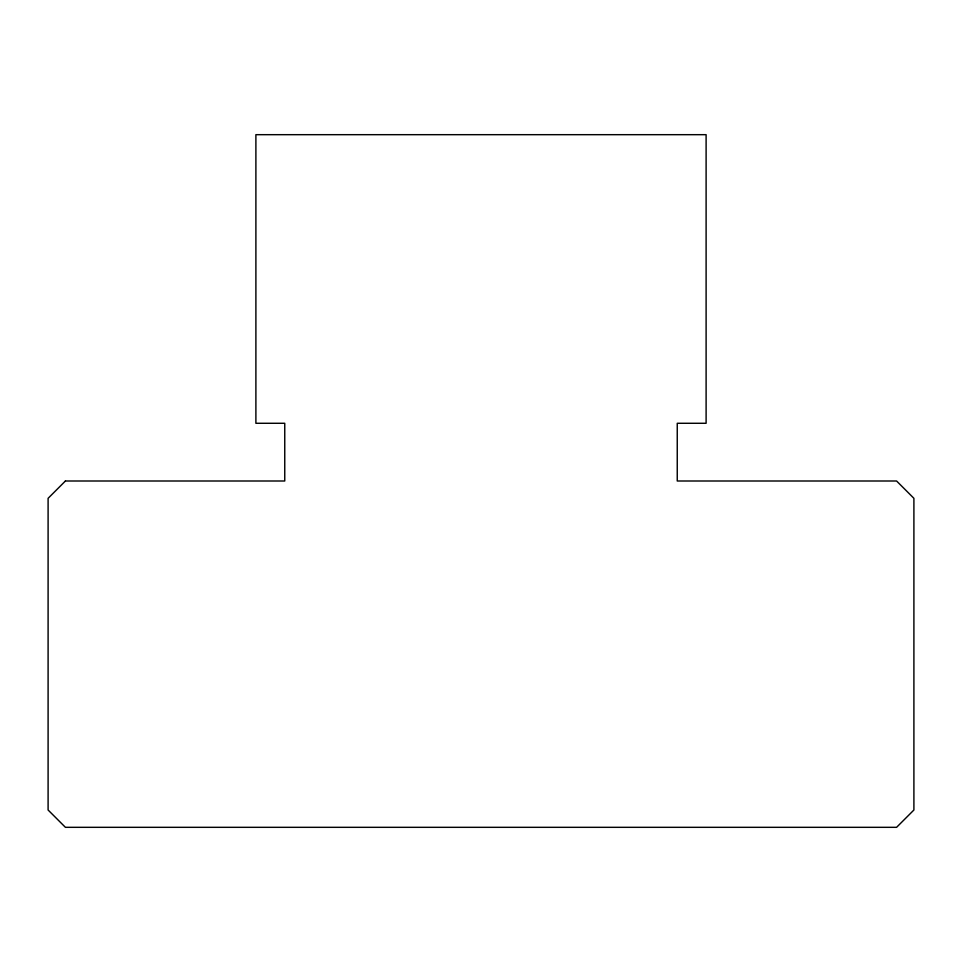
<?xml version="1.0" encoding="UTF-8"?>
<svg xmlns="http://www.w3.org/2000/svg" width="962" height="962" viewBox="0 0 962 962"><rect width="100%" height="100%" fill="white"/><g stroke="black" fill="none" stroke-linecap="round" stroke-linejoin="round"><path stroke-width="1.44" d="M65.416 481L48.1 498.316L48.1 810.004L65.416 827.32L896.584 827.32L913.9 810.004L913.9 498.316L896.584 481L677.248 481L677.248 423.28L706.108 423.28L706.108 134.68L255.892 134.68L255.892 423.28L284.752 423.28L284.752 481L65.416 481"/></g></svg>
